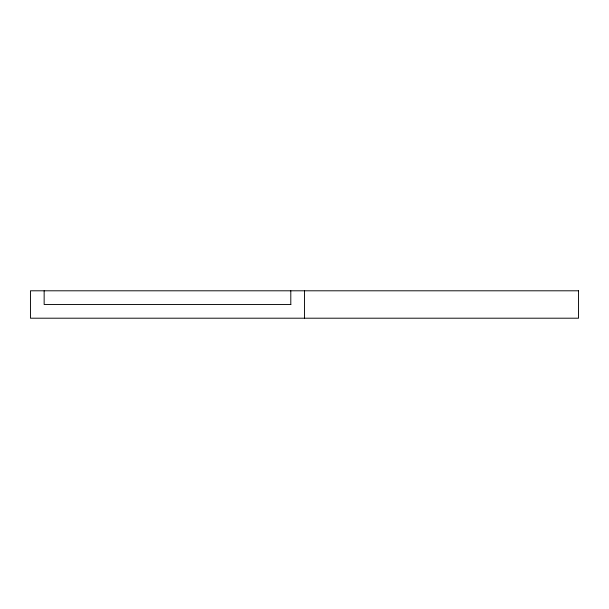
<?xml version="1.0" encoding="UTF-8"?>
<svg xmlns="http://www.w3.org/2000/svg" width="609" height="609" viewBox="0 0 609 609"><rect width="100%" height="100%" fill="white"/><g stroke="black" fill="none" stroke-linecap="round" stroke-linejoin="round"><path stroke-width="0.91" d="M290.881 304.5L44.152 304.5L44.152 290.798M304.5 290.798L304.5 318.202M290.798 290.798L290.798 304.5M578.55 290.798L30.45 290.798L30.45 318.202L578.55 318.202L578.55 290.798"/></g></svg>
